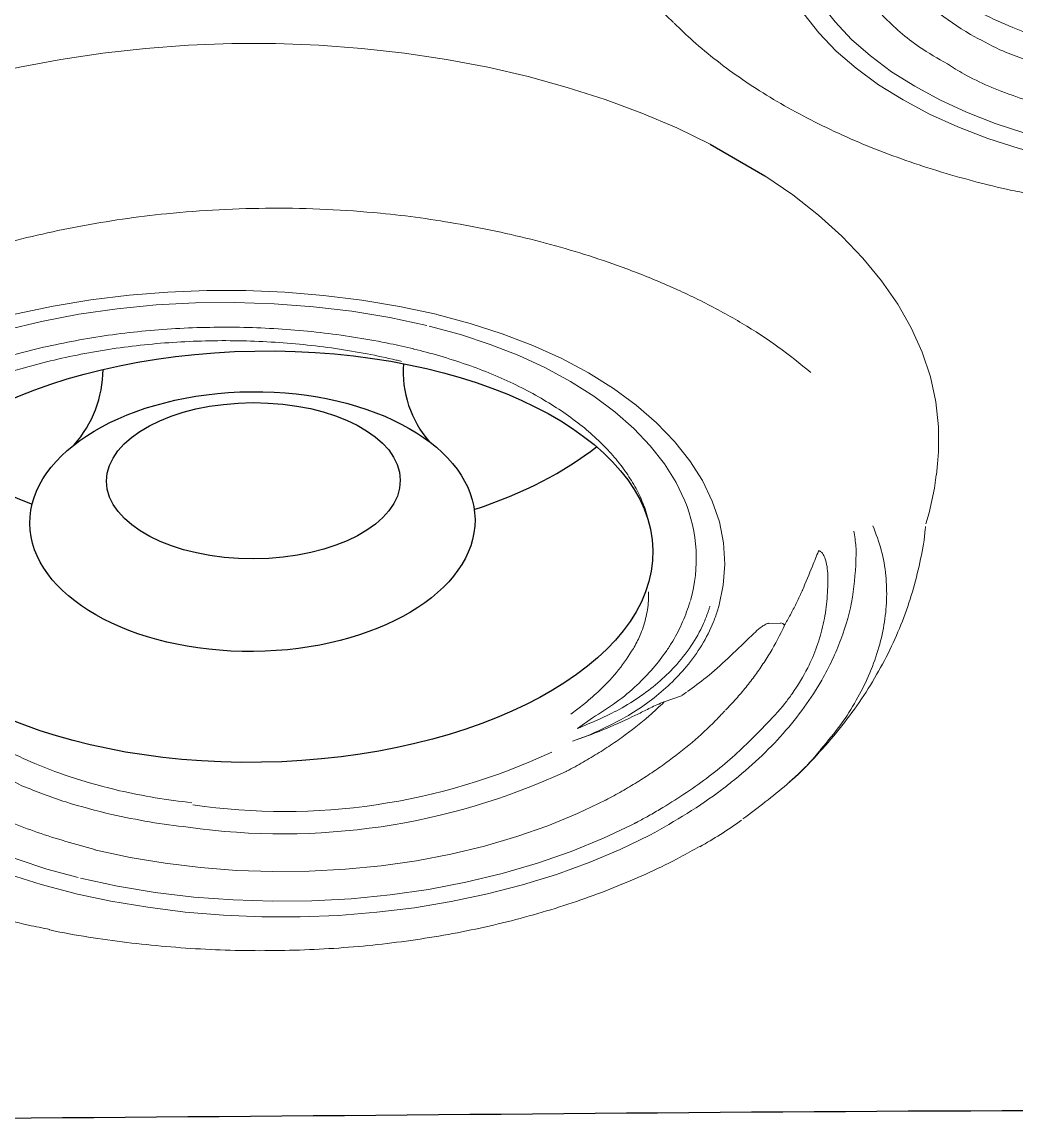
# Model space of a CAD drawing. Extents: x 403 to 503, y 484 to 637.
# Drawn here: x 452.316 to 455.942, y 574.484 to 578.48 of the extents above; entities that cross this region are included whole.
import ezdxf

# ---------------------------------------------------------------- set-up
doc = ezdxf.new("R2010")
doc.units = 0
doc.header["$MEASUREMENT"] = 0
doc.linetypes.add('SLD-Solid', pattern=[0])
doc.layers.add('1', color=4, linetype='Continuous')
doc.layers.add('DIM', color=3, linetype='Continuous')

# ---------------------------------------------------------------- blocks, each defined once
blk = doc.blocks.new('DIRECTIONAL JET1')
at = {"layer": '1', "color": 3, "linetype": 'SLD-Solid', "lineweight": 15}
for p, q in [((0.6662, 0.4218), (0.6693, 0.421)), ((0.584, 0.2951), (0.5863, 0.2945)), ((0.5375, 0.2508), (0.5399, 0.2502)), ((2.4914, -0.1639), (2.4957, -0.1232)), ((1.9233, -0.7042), (1.8807, -0.7052)), ((1.9395, -0.7073), (1.9364, -0.7123)), ((1.5631, -0.9672), (1.5801, -0.9556)), ((1.1574, -1.0364), (1.2091, -0.9965)), ((1.5611, -0.9695), (1.4987, -0.9913)), ((1.2369, -1.0491), (1.1818, -1.0879)), ((1.2277, -1.1107), (1.1635, -1.1344)), ((1.2844, -1.3495), (1.2859, -1.3487)), ((1.3879, -1.4354), (1.3784, -1.4403)), ((-0.5783, -1.5303), (-0.5759, -1.5309)), ((-0.5759, -1.5309), (-0.5737, -1.5315)), ((-0.655, -1.6884), (-0.6519, -1.6891))]:
    blk.add_line(p, q, dxfattribs=at)
at = {"layer": '1', "color": 3, "linetype": 'SLD-Solid', "lineweight": 15, "flags": 128}
for points in [[(1.6656, 1.0425), (1.5441, 1.1012), (1.4165, 1.1554), (1.2832, 1.2047), (1.1448, 1.2491), (1.0017, 1.2884), (0.8547, 1.3223), (0.7042, 1.3508), (0.5509, 1.3737), (0.3953, 1.391), (0.2382, 1.4025), (0.0802, 1.4083), (-0.0782, 1.4083), (-0.2362, 1.4025), (-0.3933, 1.3909), (-0.5488, 1.3736), (-0.7022, 1.3507), (-0.8526, 1.3222), (-0.9997, 1.2882), (-1.1428, 1.249), (-1.2812, 1.2046), (-1.4145, 1.1552), (-1.5421, 1.1011), (-1.6636, 1.0423)], [(2.4957, -0.1232), (2.4993, -0.0798), (2.4993, 0.0117), (2.4892, 0.1029), (2.4692, 0.1936), (2.4393, 0.2834), (2.3996, 0.3719), (2.3502, 0.4588), (2.2915, 0.5437), (2.2235, 0.6263), (2.1466, 0.7062), (2.0611, 0.7832), (1.9673, 0.8569), (1.8657, 0.927)], [(-1.4652, 0.2062), (-1.3561, 0.2593), (-1.2409, 0.3078), (-1.1201, 0.3516), (-0.9942, 0.3903), (-0.864, 0.4238), (-0.73, 0.452), (-0.5929, 0.4746), (-0.4534, 0.4917), (-0.3121, 0.503), (-0.1698, 0.5086), (-0.0272, 0.5084), (0.115, 0.5025), (0.2561, 0.4907), (0.3955, 0.4733), (0.5324, 0.4503), (0.6662, 0.4218)], [(-1.3859, 0.1826), (-1.275, 0.2356), (-1.1577, 0.2837), (-1.0344, 0.3266), (-0.9059, 0.364), (-0.7729, 0.3958), (-0.6362, 0.4217), (-0.4966, 0.4417), (-0.3547, 0.4557), (-0.2114, 0.4634), (-0.0675, 0.465), (0.0761, 0.4603), (0.2188, 0.4495), (0.3597, 0.4326), (0.498, 0.4096), (0.6329, 0.3807)], [(0.6693, 0.421), (0.791, 0.3888), (0.908, 0.3511), (1.0194, 0.3082), (1.1246, 0.2603), (1.2229, 0.2079), (1.3138, 0.1511), (1.3966, 0.0903), (1.4709, 0.026), (1.5361, -0.0415), (1.592, -0.1118), (1.638, -0.1844), (1.674, -0.2589), (1.6998, -0.3348), (1.715, -0.4116), (1.7198, -0.4889), (1.7139, -0.5661), (1.6976, -0.6428)], [(0.6416, 0.3786), (0.7551, 0.3479), (0.8641, 0.3121), (0.9678, 0.2715), (1.0657, 0.2264), (1.1572, 0.1769), (1.2416, 0.1234), (1.3185, 0.0662), (1.3873, 0.0058), (1.4478, -0.0576), (1.4994, -0.1236), (1.5418, -0.1917), (1.5733, -0.2577)], [(2.4529, -0.3419), (2.4649, -0.3021), (2.4849, -0.2116), (2.4901, -0.1638)], [(-1.6637, -0.6448), (-1.6797, -0.7201), (-1.6854, -0.7958), (-1.6808, -0.8716), (-1.6658, -0.947), (-1.6406, -1.0214), (-1.6053, -1.0945), (-1.5601, -1.1657), (-1.5053, -1.2347), (-1.4413, -1.3009), (-1.3684, -1.364), (-1.2872, -1.4236), (-1.198, -1.4793), (-1.1016, -1.5308), (-0.9984, -1.5777), (-0.8891, -1.6198), (-0.7744, -1.6567), (-0.655, -1.6884)], [(-0.6396, -1.6314), (-0.7531, -1.6007), (-0.862, -1.5649), (-0.9658, -1.5243), (-1.0637, -1.4791), (-1.1552, -1.4296), (-1.2396, -1.3762), (-1.3165, -1.319), (-1.3853, -1.2585), (-1.4457, -1.1951), (-1.4973, -1.1292), (-1.5343, -1.071)], [(-0.5737, -1.5315), (-0.4495, -1.5582), (-0.3223, -1.5795), (-0.1926, -1.5952), (-0.0613, -1.6052), (0.071, -1.6096), (0.2034, -1.6082), (0.3354, -1.6011), (0.466, -1.5883), (0.5946, -1.5699), (0.7204, -1.546), (0.8428, -1.5167), (0.9611, -1.4822), (1.0745, -1.4427), (1.1825, -1.3983), (1.2844, -1.3495)], [(-0.6519, -1.6891), (-0.5202, -1.7172), (-0.3855, -1.7399), (-0.2484, -1.757), (-0.1095, -1.7685), (0.0305, -1.7744), (0.1708, -1.7746), (0.3108, -1.7691), (0.4498, -1.7579), (0.5871, -1.7412), (0.722, -1.7189), (0.8539, -1.6911), (0.9821, -1.6581), (1.1059, -1.62), (1.2248, -1.577), (1.3382, -1.5292), (1.4455, -1.477)], [(1.3784, -1.4403), (1.2771, -1.4884), (1.1597, -1.5365), (1.0364, -1.5793), (0.9079, -1.6168), (0.775, -1.6486), (0.6383, -1.6745), (0.4986, -1.6945), (0.3567, -1.7084), (0.2134, -1.7162), (0.0696, -1.7178), (-0.0741, -1.7131), (-0.2168, -1.7023), (-0.3577, -1.6853), (-0.4959, -1.6624), (-0.6309, -1.6335)]]:
    blk.add_lwpolyline(points, dxfattribs=at)
at = {"layer": '1', "color": 3}
for centre, radius, start, end in [((0.9361, 0.2134), 0.3899, 175.8258, 221.1028), ((-0.9677, 0.2243), 0.4195, 318.4453, 359.5469)]:
    blk.add_arc(centre, radius, start, end, dxfattribs=at)
at = {"layer": '1', "color": 3, "linetype": 'SLD-Solid', "lineweight": 15}
for centre, radius, start, end in [((1.0666, -0.4687), 0.5489, 343.8999, 22.6134), ((1.9245, -0.7156), 0.0123, 15.5787, 93.2945), ((1.4943, -0.9936), 0.005, 27.2926, 36.3396), ((0.112, 0.9134), 2.3041, 261.7068, 295.0638), ((0.1071, 0.9886), 2.4608, 261.9443, 294.8263)]:
    blk.add_arc(centre, radius, start, end, dxfattribs=at)
at = {"layer": '1', "color": 3}
for centre, major_axis, ratio in [((0.0177, -0.4617), (-1.4397, -0.0234), 0.520649), ((-0.0035, -0.3338), (-0.8119, -0.0072), 0.583141), ((0.0001, -0.1851), (-0.5359, -0.0018), 0.531388)]:
    blk.add_ellipse(centre, major_axis=major_axis, ratio=ratio, dxfattribs=at)
for start_param, end_param in [(0.532853, 0.921624), (2.111954, 2.545295)]:
    blk.add_ellipse((0.0536, 0.3408), major_axis=(-1.4397, -0.0234), ratio=0.520649, start_param=start_param, end_param=end_param, dxfattribs=at)
at = {"layer": '1', "color": 3, "linetype": 'SLD-Solid', "lineweight": 15}
for points, knots in [([(-1.6352, 0.3749), (-1.6173, 0.3857), (-1.5542, 0.4237), (-1.4384, 0.4848), (-1.2823, 0.5552), (-1.1152, 0.6183), (-0.9494, 0.67), (-0.7893, 0.7111), (-0.6358, 0.7434), (-0.478, 0.7696), (-0.3072, 0.7906), (-0.1247, 0.8046), (0.0704, 0.8101), (0.267, 0.8059), (0.4477, 0.7929), (0.6104, 0.7742), (0.7062, 0.7583), (0.7542, 0.7504)], [0, 0, 0, 0, 0.029367, 0.103767, 0.178168, 0.254729, 0.331291, 0.393306, 0.455321, 0.518568, 0.581815, 0.656275, 0.730735, 0.807359, 0.883982, 0.94187, 1, 1, 1, 1]), ([(0.7542, 0.7504), (0.8041, 0.7408), (0.9038, 0.7218), (1.0495, 0.6864), (1.1916, 0.6461), (1.3397, 0.5969), (1.4906, 0.5379), (1.643, 0.4674), (1.7849, 0.3894), (1.9179, 0.3037), (1.9946, 0.2412), (2.0336, 0.2095)], [0, 0, 0, 0, 0.095674, 0.191347, 0.288728, 0.386109, 0.50594, 0.625771, 0.749064, 0.872357, 1, 1, 1, 1]), ([(-1.2941, 0.1124), (-1.2811, 0.1191), (-1.2373, 0.1415), (-1.1586, 0.1769), (-1.0564, 0.2171), (-0.9493, 0.253), (-0.838, 0.2847), (-0.7229, 0.3118), (-0.6046, 0.3343), (-0.4839, 0.352), (-0.3612, 0.3649), (-0.2372, 0.3727), (-0.1125, 0.3756), (0.0123, 0.3735), (0.1364, 0.3663), (0.2594, 0.3542), (0.3805, 0.3372), (0.489, 0.3175), (0.5559, 0.3021), (0.5844, 0.2955)], [0, 0, 0, 0, 0.026275, 0.087966, 0.149698, 0.211464, 0.273267, 0.335105, 0.396973, 0.458867, 0.520782, 0.582712, 0.644652, 0.706595, 0.768535, 0.830464, 0.892377, 0.954267, 1, 1, 1, 1]), ([(-1.196, 0.0866), (-1.1833, 0.0931), (-1.141, 0.1145), (-1.065, 0.1482), (-0.9662, 0.1861), (-0.8627, 0.2199), (-0.7549, 0.2493), (-0.6436, 0.2741), (-0.5293, 0.2943), (-0.4127, 0.3097), (-0.2943, 0.3202), (-0.1749, 0.3257), (-0.0551, 0.3261), (0.0644, 0.3216), (0.1831, 0.3121), (0.3001, 0.2977), (0.4129, 0.2788), (0.4915, 0.2621), (0.532, 0.2524), (0.5377, 0.251)], [0, 0, 0, 0, 0.027554, 0.091746, 0.155986, 0.220267, 0.284591, 0.348954, 0.413352, 0.477778, 0.542227, 0.606691, 0.671163, 0.735636, 0.8001, 0.864548, 0.928972, 0.98997, 1, 1, 1, 1]), ([(0.5866, 0.2949), (0.601, 0.2913), (0.6497, 0.2793), (0.73, 0.2556), (0.8254, 0.2224), (0.9156, 0.185), (1.0003, 0.1439), (1.0789, 0.0993), (1.151, 0.0517), (1.2161, 0.0013), (1.274, -0.0515), (1.3242, -0.1064), (1.3667, -0.1629), (1.4009, -0.2209), (1.4242, -0.2707), (1.4328, -0.3012), (1.4358, -0.312)], [0, 0, 0, 0, 0.032536, 0.10973, 0.186868, 0.263931, 0.340915, 0.417824, 0.494672, 0.571492, 0.648319, 0.725227, 0.802333, 0.879798, 0.95782, 1, 1, 1, 1]), ([(1.9548, -1.2834), (1.9579, -1.2807), (1.9936, -1.25), (2.0551, -1.1862), (2.1377, -1.0923), (2.2106, -0.9942), (2.2744, -0.8932), (2.3287, -0.7897), (2.3735, -0.6844), (2.4092, -0.5777), (2.4346, -0.47), (2.4485, -0.3946), (2.4512, -0.3553), (2.4515, -0.3522)], [0, 0, 0, 0, 0.011075, 0.128358, 0.243715, 0.356861, 0.467679, 0.576202, 0.682584, 0.787058, 0.889908, 0.99144, 1, 1, 1, 1]), ([(2.2599, -0.3493), (2.271, -0.3787), (2.2932, -0.4377), (2.3085, -0.5288), (2.3116, -0.6198), (2.302, -0.7112), (2.2799, -0.8037), (2.2459, -0.8956), (2.2003, -0.9856), (2.144, -1.0757), (2.0953, -1.1337), (2.0702, -1.1637)], [0, 0, 0, 0, 0.113502, 0.227834, 0.336279, 0.444726, 0.555781, 0.666843, 0.775057, 0.88383, 1, 1, 1, 1]), ([(2.199, -0.4527), (2.1988, -0.4434), (2.198, -0.4157), (2.1931, -0.3871), (2.1898, -0.3682)], [0, 0, 0, 0, 0.3359347, 1, 1, 1, 1]), ([(1.4466, -1.4765), (1.4926, -1.4506), (1.5844, -1.3988), (1.6807, -1.3329), (1.7671, -1.2658), (1.8454, -1.1983), (1.9343, -1.1069), (2.0111, -1.0113), (2.0849, -0.8974), (2.1473, -0.7638), (2.1913, -0.6105), (2.1964, -0.5052), (2.199, -0.4527)], [0, 0, 0, 0, 0.099686, 0.199319, 0.230421, 0.322801, 0.415179, 0.507539, 0.5999, 0.733139, 0.866784, 1, 1, 1, 1]), ([(2.0612, -0.4415), (2.0538, -0.4598), (2.0342, -0.5078), (2.015, -0.5543), (2.0031, -0.5832)], [0, 0, 0, 0, 0.3791413, 1, 1, 1, 1]), ([(2.0606, -0.4405), (2.0613, -0.4404), (2.0629, -0.4404), (2.0655, -0.441), (2.0686, -0.4424), (2.0724, -0.4453), (2.0789, -0.4531), (2.0869, -0.4714), (2.0933, -0.4982), (2.095, -0.5226), (2.0953, -0.5365), (2.0954, -0.5401)], [0, 0, 0, 0, 0.01602, 0.035445, 0.054871, 0.08078, 0.12717, 0.274887, 0.583806, 0.893992, 1, 1, 1, 1]), ([(2.0954, -0.5401), (2.0949, -0.5684), (2.0938, -0.6251), (2.0804, -0.7079), (2.0573, -0.7888), (2.0206, -0.8739), (1.979, -0.9428), (1.9266, -1.0137), (1.8904, -1.0517), (1.8649, -1.0786)], [0, 0, 0, 0, 0.144102, 0.288177, 0.431944, 0.575712, 0.757525, 0.828809, 1, 1, 1, 1]), ([(1.386, -0.7969), (1.3944, -0.7814), (1.4082, -0.7559), (1.4261, -0.7086), (1.4365, -0.666), (1.4415, -0.6225), (1.4417, -0.6004), (1.4418, -0.5894)], [0, 0, 0, 0, 0.2370068, 0.3895674, 0.6949044, 0.847454, 1, 1, 1, 1]), ([(2.0031, -0.5832), (2.0027, -0.5841), (2.0015, -0.5868), (1.9995, -0.5912), (1.9963, -0.5983), (1.9907, -0.6106), (1.979, -0.6348), (1.9617, -0.6686), (1.9469, -0.6944), (1.9395, -0.7073)], [0, 0, 0, 0, 0.020739, 0.061523, 0.102309, 0.183889, 0.34706, 0.673517, 1, 1, 1, 1]), ([(1.5926, -0.6257), (1.5926, -0.6257), (1.5889, -0.6381), (1.5807, -0.6628), (1.5613, -0.7112), (1.5371, -0.7582), (1.5012, -0.8148), (1.4595, -0.8693), (1.3982, -0.9326), (1.3256, -0.9937), (1.2665, -1.0306), (1.2369, -1.0491)], [0, 0, 0, 0, 0.000031, 0.074497, 0.14897, 0.298004, 0.372488, 0.521558, 0.670669, 0.835334, 1, 1, 1, 1]), ([(1.1818, -1.0879), (1.2343, -1.0661), (1.3175, -1.0315), (1.4147, -0.9701), (1.4851, -0.9153), (1.5493, -0.8514), (1.6051, -0.7785), (1.6378, -0.7167), (1.6548, -0.6741), (1.6606, -0.6561), (1.6644, -0.6453), (1.6652, -0.6416), (1.6652, -0.6416)], [0, 0, 0, 0, 0.218908, 0.346758, 0.475158, 0.603561, 0.754596, 0.905669, 0.943396, 0.981121, 0.999998, 1, 1, 1, 1]), ([(1.6971, -0.6447), (1.696, -0.6484), (1.6927, -0.6595), (1.6866, -0.6779), (1.6701, -0.7215), (1.638, -0.7848), (1.5841, -0.8599), (1.5217, -0.9261), (1.4542, -0.9838), (1.36, -1.049), (1.2789, -1.0868), (1.2277, -1.1107)], [0, 0, 0, 0, 0.0187738, 0.0563476, 0.0938864, 0.2442892, 0.3947292, 0.5226703, 0.6514061, 0.779526, 1, 1, 1, 1]), ([(1.5831, -0.9534), (1.6063, -0.9366), (1.6574, -0.8995), (1.7304, -0.8332), (1.7962, -0.77), (1.8406, -0.7265), (1.8655, -0.7095), (1.8738, -0.7058), (1.8781, -0.7046), (1.8802, -0.7044), (1.8813, -0.7044)], [0, 0, 0, 0, 0.235356, 0.518357, 0.801279, 0.944189, 0.976328, 0.9876, 0.993788, 1, 1, 1, 1]), ([(1.7218, -1.0213), (1.7219, -1.0212), (1.7286, -1.0144), (1.7385, -1.0041), (1.7545, -0.9869), (1.7764, -0.9624), (1.8063, -0.9264), (1.8396, -0.8817), (1.8809, -0.8201), (1.914, -0.7618), (1.9346, -0.7178), (1.9395, -0.7073)], [0, 0, 0, 0, 0.000714, 0.073392, 0.109721, 0.182421, 0.327724, 0.473063, 0.618482, 0.909311, 1, 1, 1, 1]), ([(1.2091, -0.9965), (1.2274, -0.9807), (1.2738, -0.9408), (1.336, -0.8738), (1.3692, -0.8227), (1.386, -0.7969)], [0, 0, 0, 0, 0.243936, 0.619578, 1, 1, 1, 1]), ([(1.4987, -0.9913), (1.4806, -1.0084), (1.4329, -1.0534), (1.362, -1.1086), (1.2989, -1.1519), (1.2521, -1.1818), (1.2134, -1.205), (1.1733, -1.2273), (1.1531, -1.2383), (1.1427, -1.2436), (1.1427, -1.2436)], [0, 0, 0, 0, 0.182479, 0.479936, 0.628519, 0.702783, 0.8514, 0.925684, 0.999996, 1, 1, 1, 1]), ([(1.1635, -1.1344), (1.2007, -1.1213), (1.2752, -1.0951), (1.361, -1.0555), (1.4265, -1.0238), (1.4629, -1.0052), (1.4893, -0.9943), (1.4983, -0.9907)], [0, 0, 0, 0, 0.334114, 0.669312, 0.80065, 0.932519, 1, 1, 1, 1]), ([(-1.2241, -1.0059), (-1.2241, -1.0059), (-1.222, -1.0041), (-1.2152, -1.003), (-1.1998, -1.0072), (-1.1717, -1.0205), (-1.1218, -1.0491), (-1.0354, -1.0996), (-0.9245, -1.1593), (-0.8351, -1.1989), (-0.7977, -1.2156)], [0, 0, 0, 0, 0.0002, 0.025236, 0.067323, 0.141073, 0.266748, 0.470502, 0.778091, 1, 1, 1, 1]), ([(-0.8442, -1.2968), (-0.8806, -1.2784), (-0.9668, -1.2348), (-1.0677, -1.1652), (-1.1415, -1.1016), (-1.1816, -1.0609), (-1.203, -1.0375), (-1.2142, -1.0246), (-1.2191, -1.0196), (-1.2208, -1.0179)], [0, 0, 0, 0, 0.230758, 0.545346, 0.74943, 0.872578, 0.942678, 0.980397, 1, 1, 1, 1]), ([(1.2859, -1.3487), (1.3053, -1.3382), (1.3441, -1.3172), (1.3998, -1.284), (1.4534, -1.2496), (1.5219, -1.202), (1.6016, -1.1393), (1.6713, -1.0751), (1.7082, -1.0358), (1.7192, -1.024)], [0, 0, 0, 0, 0.112765, 0.225721, 0.338638, 0.45164, 0.677601, 0.903593, 1, 1, 1, 1]), ([(1.8647, -1.0788), (1.8213, -1.1229), (1.7562, -1.189), (1.6532, -1.2702), (1.5707, -1.3285), (1.4973, -1.3744), (1.4384, -1.4084), (1.4091, -1.4241), (1.3957, -1.4314)], [0, 0, 0, 0, 0.337008, 0.50583, 0.674678, 0.843513, 0.927915, 1, 1, 1, 1]), ([(2.0702, -1.1637), (2.0646, -1.1708), (2.0293, -1.2155), (1.9386, -1.303), (1.8405, -1.3767), (1.7857, -1.4178)], [0, 0, 0, 0, 0.076495, 0.484239, 1, 1, 1, 1]), ([(-2.0325, -1.1993), (-2.0099, -1.2213), (-1.9611, -1.2688), (-1.8775, -1.3374), (-1.7839, -1.4058), (-1.6836, -1.4703), (-1.5768, -1.5311), (-1.4637, -1.588), (-1.3448, -1.6407), (-1.2204, -1.6891), (-1.0913, -1.7328), (-0.9577, -1.7715), (-0.8412, -1.801), (-0.7684, -1.8154), (-0.7424, -1.8206)], [0, 0, 0, 0, 0.074591, 0.161112, 0.246996, 0.333324, 0.42023, 0.507675, 0.595605, 0.683955, 0.772643, 0.861576, 0.950652, 1, 1, 1, 1]), ([(-0.7977, -1.2156), (-0.7489, -1.2349), (-0.6506, -1.274), (-0.5427, -1.301), (-0.4883, -1.3147)], [0, 0, 0, 0, 0.496249, 1, 1, 1, 1]), ([(1.1427, -1.2436), (1.1426, -1.2436), (1.1419, -1.244), (1.1411, -1.2444), (1.1403, -1.2448)], [0, 0, 0, 0, 0.029714, 1, 1, 1, 1]), ([(-0.5168, -1.4014), (-0.5735, -1.3873), (-0.6878, -1.3588), (-0.7918, -1.3175), (-0.8442, -1.2968)], [0, 0, 0, 0, 0.496228, 1, 1, 1, 1]), ([(-0.4883, -1.3147), (-0.4452, -1.3238), (-0.3588, -1.342), (-0.269, -1.3532), (-0.2239, -1.3588)], [0, 0, 0, 0, 0.497728, 1, 1, 1, 1]), ([(-1.0358, -1.3481), (-1.016, -1.3606), (-0.943, -1.4065), (-0.7901, -1.4703), (-0.6489, -1.5099), (-0.5783, -1.5297)], [0, 0, 0, 0, 0.157416, 0.578708, 1, 1, 1, 1]), ([(1.2843, -1.3488), (1.2843, -1.3488), (1.2837, -1.3491), (1.2831, -1.3495), (1.2825, -1.3498)], [0, 0, 0, 0, 0.00172, 1, 1, 1, 1]), ([(-0.2377, -1.4479), (-0.2849, -1.4421), (-0.3796, -1.4304), (-0.4709, -1.4111), (-0.5168, -1.4014)], [0, 0, 0, 0, 0.4977301, 1, 1, 1, 1]), ([(1.395, -1.4315), (1.3942, -1.432), (1.3929, -1.4326), (1.3906, -1.4339), (1.389, -1.4348), (1.3879, -1.4354)], [0, 0, 0, 0, 0.339988, 0.524939, 1, 1, 1, 1]), ([(1.6283, -1.5193), (1.6537, -1.5045), (1.707, -1.4735), (1.7555, -1.4398), (1.781, -1.4222)], [0, 0, 0, 0, 0.475493, 1, 1, 1, 1]), ([(1.4455, -1.477), (1.4458, -1.4769), (1.4462, -1.4767), (1.4465, -1.4765), (1.4466, -1.4764)], [0, 0, 0, 0, 0.8356, 1, 1, 1, 1]), ([(-0.7432, -1.8223), (-0.7364, -1.8237), (-0.6844, -1.835), (-0.5845, -1.8513), (-0.4438, -1.8709), (-0.3009, -1.8851), (-0.1568, -1.8944), (-0.0122, -1.8985), (0.1323, -1.8975), (0.2758, -1.8914), (0.4177, -1.8801), (0.5573, -1.8638), (0.694, -1.8424), (0.8275, -1.8162), (0.9581, -1.7851), (1.0858, -1.7491), (1.2102, -1.7083), (1.3308, -1.6628), (1.4466, -1.6125), (1.546, -1.5644), (1.604, -1.5312), (1.6274, -1.5179)], [0, 0, 0, 0, 0.008425, 0.064388, 0.120568, 0.17691, 0.233345, 0.289786, 0.346148, 0.402364, 0.458374, 0.514135, 0.569591, 0.624664, 0.679957, 0.735663, 0.791743, 0.848146, 0.904805, 0.961644, 1, 1, 1, 1])]:
    blk.add_open_spline(points, degree=3, knots=knots, dxfattribs=at)
at = {"layer": 'DIM'}
blk.add_line((1.6656, 1.0425), (1.8657, 0.927), dxfattribs=at)
blk = doc.blocks.new('ROTARY JET1')
at = {"layer": '1', "color": 3, "linetype": 'SLD-Solid', "lineweight": 15}
blk.add_line((-2.032, -1.1988), (-2.0318, -1.1998), dxfattribs=at)
at = {"layer": '1', "color": 3, "linetype": 'SLD-Solid', "lineweight": 15, "flags": 128}
for points in [[(-1.6637, -0.6448), (-1.6797, -0.7201), (-1.6854, -0.7958), (-1.6808, -0.8716), (-1.6658, -0.947), (-1.6406, -1.0214), (-1.6053, -1.0945), (-1.5601, -1.1657), (-1.5053, -1.2347), (-1.4413, -1.3009), (-1.3684, -1.364), (-1.2872, -1.4236), (-1.198, -1.4793), (-1.1016, -1.5308), (-0.9984, -1.5777), (-0.8891, -1.6198), (-0.7744, -1.6567), (-0.655, -1.6884)], [(-0.6396, -1.6314), (-0.7531, -1.6007), (-0.862, -1.5649), (-0.9658, -1.5243), (-1.0637, -1.4791), (-1.1552, -1.4296), (-1.2396, -1.3762), (-1.3165, -1.319), (-1.3853, -1.2585), (-1.4457, -1.1951), (-1.4973, -1.1292), (-1.5343, -1.071)]]:
    blk.add_lwpolyline(points, dxfattribs=at)
at = {"layer": '1', "color": 3}
blk.add_ellipse((0.0177, -0.4617), major_axis=(-1.4397, -0.0234), ratio=0.520649, dxfattribs=at)
at = {"layer": '1', "color": 3, "linetype": 'SLD-Solid', "lineweight": 15}
for points, knots in [([(-1.4407, -0.6484), (-1.4483, -0.6936), (-1.4633, -0.784), (-1.4366, -0.92), (-1.3749, -1.0519), (-1.2747, -1.1754), (-1.1614, -1.276), (-1.0707, -1.3281), (-1.0358, -1.3481)], [0, 0, 0, 0, 0.177735, 0.35547, 0.533205, 0.71094, 0.888675, 1, 1, 1, 1]), ([(-2.0348, -1.1969), (-2.0576, -1.1753), (-2.1043, -1.1312), (-2.1489, -1.0753), (-2.1679, -1.0407), (-2.1717, -1.0339)], [0, 0, 0, 0, 0.434001, 0.888952, 1, 1, 1, 1]), ([(-1.2241, -1.0059), (-1.2241, -1.0059), (-1.222, -1.0041), (-1.2152, -1.003), (-1.1998, -1.0072), (-1.1717, -1.0205), (-1.1218, -1.0491), (-1.0354, -1.0996), (-0.9245, -1.1593), (-0.8351, -1.1989), (-0.7977, -1.2156)], [0, 0, 0, 0, 0.0002, 0.025236, 0.067323, 0.141073, 0.266748, 0.470502, 0.778091, 1, 1, 1, 1]), ([(-0.8442, -1.2968), (-0.8806, -1.2784), (-0.9668, -1.2348), (-1.0677, -1.1652), (-1.1415, -1.1016), (-1.1816, -1.0609), (-1.203, -1.0375), (-1.2142, -1.0246), (-1.2191, -1.0196), (-1.2208, -1.0179)], [0, 0, 0, 0, 0.230758, 0.545346, 0.74943, 0.872578, 0.942678, 0.980397, 1, 1, 1, 1]), ([(-2.0325, -1.1993), (-2.0099, -1.2213), (-1.9611, -1.2688), (-1.8775, -1.3374), (-1.7839, -1.4058), (-1.6836, -1.4703), (-1.5768, -1.5311), (-1.4637, -1.588), (-1.3448, -1.6407), (-1.2204, -1.6891), (-1.0913, -1.7328), (-0.9577, -1.7715), (-0.8412, -1.801), (-0.7684, -1.8154), (-0.7424, -1.8206)], [0, 0, 0, 0, 0.074591, 0.161112, 0.246996, 0.333324, 0.42023, 0.507675, 0.595605, 0.683955, 0.772643, 0.861576, 0.950652, 1, 1, 1, 1]), ([(-0.7977, -1.2156), (-0.7489, -1.2349), (-0.6506, -1.274), (-0.5427, -1.301), (-0.4883, -1.3147)], [0, 0, 0, 0, 0.496249, 1, 1, 1, 1]), ([(-0.5168, -1.4014), (-0.5735, -1.3873), (-0.6878, -1.3588), (-0.7918, -1.3175), (-0.8442, -1.2968)], [0, 0, 0, 0, 0.496228, 1, 1, 1, 1]), ([(-1.0358, -1.3481), (-1.016, -1.3606), (-0.943, -1.4065), (-0.7901, -1.4703), (-0.6489, -1.5099), (-0.5783, -1.5297)], [0, 0, 0, 0, 0.157416, 0.578708, 1, 1, 1, 1])]:
    blk.add_open_spline(points, degree=3, knots=knots, dxfattribs=at)
blk = doc.blocks.new('GRANDEE')
at = {"layer": '1', "color": 2, "linetype": 'Continuous'}
blk.add_lwpolyline([(49.2145, 73.8313), (49.3288, 73.8321), (49.443, 73.833), (49.5572, 73.8339), (49.6715, 73.8347), (49.7857, 73.8356), (49.9, 73.8365), (50.0142, 73.8374), (50.1284, 73.8383), (50.2427, 73.8393), (50.3569, 73.8402), (50.4712, 73.8412), (50.5854, 73.8422), (50.6997, 73.8431), (50.8139, 73.8441), (50.9281, 73.8451), (51.0424, 73.8461), (51.1566, 73.8471), (51.2709, 73.848), (51.3851, 73.849), (51.4994, 73.8499), (51.6136, 73.8509), (51.7279, 73.8518), (51.8421, 73.8526), (51.9564, 73.8535), (52.0706, 73.8543), (52.1849, 73.8551), (52.2991, 73.8558), (52.4134, 73.8565), (52.5276, 73.8571), (52.6419, 73.8578), (52.7562, 73.8583), (52.8704, 73.8588), (52.9847, 73.8592)], dxfattribs=at)
at = {"layer": 'DIM'}
for name, p in [('ROTARY JET1', (53.7065, 79.0218)), ('DIRECTIONAL JET1', (50.139, 76.3394))]:
    blk.add_blockref(name, p, dxfattribs=at)

msp = doc.modelspace()

# ---------------------------------------------------------------- block references
at = {"layer": '1'}
msp.add_blockref('GRANDEE', (403.0209, 500.6528), dxfattribs=at)

doc.saveas('drawing.dxf')
